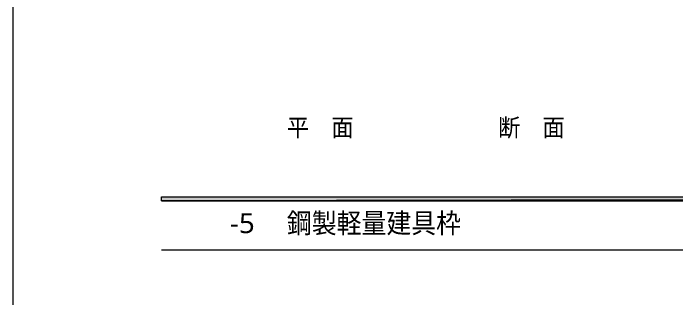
# Model space of a CAD drawing. Header units: millimetres. Extents: x 0 to 420, y 0 to 297.
# Drawn here: x 0.2 to 116.6, y 148.5 to 198.5 of the extents above; entities that cross this region are included whole.
import ezdxf
from ezdxf.enums import TextEntityAlignment as Align

# ---------------------------------------------------------------- set-up
doc = ezdxf.new("R2010")
doc.units = ezdxf.units.MM
doc.styles.add('kst32b', font='NotoSansJP-Variable.ttf')

msp = doc.modelspace()

# ---------------------------------------------------------------- hatches: boundary and pattern name
h = msp.add_hatch(color=7)
h.paths.add_polyline_path([(394.17, 165.63), (394.17, 166.33), (26.18, 165.63), (394.17, 165.63)])
h.paths.add_polyline_path([(394.17, 166.33), (26.18, 165.63), (26.18, 166.33), (394.17, 166.33)])

# ---------------------------------------------------------------- linework, layer by layer
at = {"lineweight": 13}
msp.add_lwpolyline([(0.19, 0), (0.19, 296.97), (420.16, 296.97), (420.16, 0)], close=True, dxfattribs=at)
at = {"lineweight": 0}
for points in [[(394.17, 165.63), (394.17, 166.33), (26.18, 165.63)], [(394.17, 166.33), (26.18, 165.63), (26.18, 166.33)]]:
    msp.add_lwpolyline(points, close=True, dxfattribs=at)
at = {"lineweight": 13}
msp.add_lwpolyline([(394.17, 156.99), (26.18, 156.99)], dxfattribs=at)

# ---------------------------------------------------------------- texts
at = {"style": 'kst32b'}
for s, height, p, p2 in [('断\u3000面', 3.119, (85.22, 176.91), (96.91, 176.91)), ('平\u3000面', 3.119, (48.18, 176.91), (59.87, 176.91)), ('-5', 3.491, (38.18, 159.98), (42.55, 159.98)), ('鋼製軽量建具枠', 3.491, (48.18, 159.98), (78.72, 159.98))]:
    msp.add_text(s, height=height, dxfattribs=at).set_placement(p, p2, align=Align.FIT)

doc.saveas('drawing.dxf')
